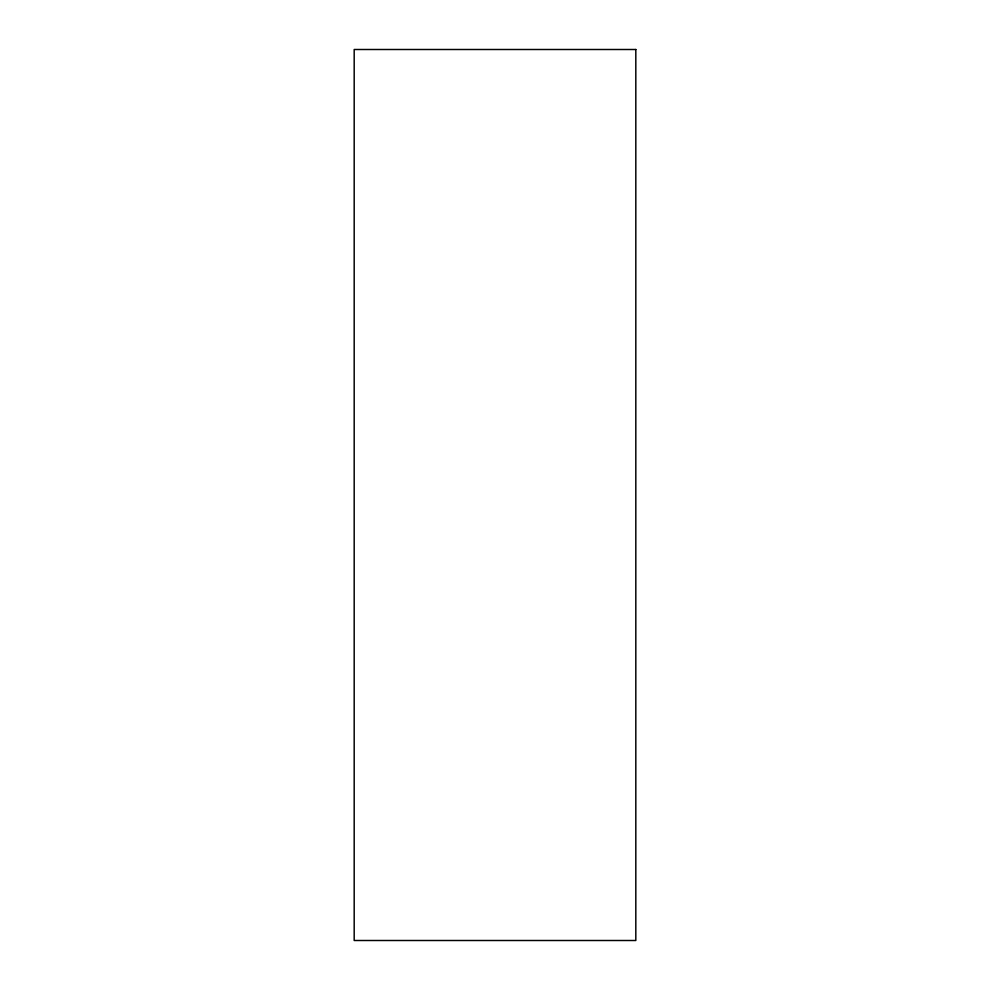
<?xml version="1.0" encoding="UTF-8"?>
<svg xmlns="http://www.w3.org/2000/svg" width="990" height="990" viewBox="0 0 990 990"><rect width="100%" height="100%" fill="white"/><g stroke="black" fill="none" stroke-linecap="round" stroke-linejoin="round"><path stroke-width="1.49" d="M635.815 49.5L354.185 49.5L354.185 940.5L635.815 940.5L635.815 49.5"/></g></svg>
